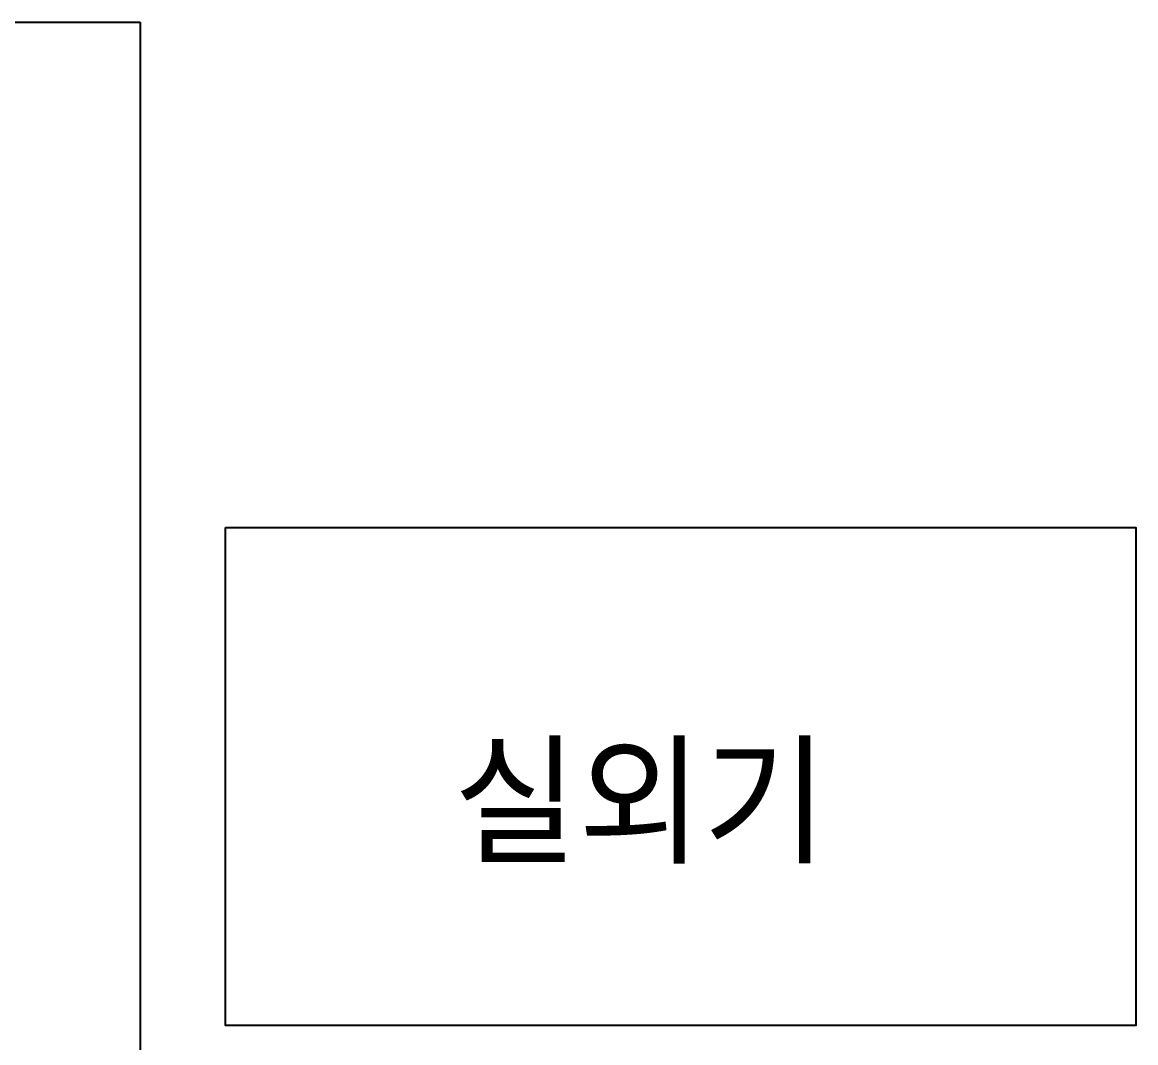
# Model space of a CAD drawing. Header units: inches. Extents: x 4000 to 56200, y 2703 to 36422.
# Drawn here: x 44707 to 45651, y 17720 to 18586 of the extents above; entities that cross this region are included whole.
import ezdxf

# ---------------------------------------------------------------- set-up
doc = ezdxf.new("R2010")
doc.units = ezdxf.units.IN
doc.header["$LTSCALE"] = 30
doc.header["$MEASUREMENT"] = 0
for name, color, linetype in [('0-ELC TEXT', 7, 'Continuous'), ('06-C-천장', 4, 'Continuous'), ('07-DIM', 5, 'Continuous'), ('도면층2', 2, 'Continuous')]:
    doc.layers.add(name, color=color, linetype=linetype)
doc.styles.get("Standard").update_dxf_attribs({"font": 'txt.shx', "bigfont": 'whgtxt.shx'})

# ---------------------------------------------------------------- blocks, each defined once
blk = doc.blocks.new('도남e편한108-1003')
at = {"layer": '도면층2'}
for p, q in [((22367.65, 37571.95), (22567.65, 37571.95)), ((22567.65, 37571.95), (22567.65, 31831.95))]:
    blk.add_line(p, q, dxfattribs=at)
blk = doc.blocks.new('cjswjdeh')
at = {"layer": '06-C-천장'}
blk.add_blockref('도남e편한108-1003', (22239, -18986.44), dxfattribs=at)

msp = doc.modelspace()

# ---------------------------------------------------------------- linework, layer by layer
at = {"layer": '0-ELC TEXT'}
msp.add_lwpolyline([(44878.9, 18156.98), (45651.08, 18156.98), (45651.08, 17734.53), (44878.9, 17734.53)], close=True, dxfattribs=at)

# ---------------------------------------------------------------- block references
at = {"layer": '07-DIM'}
msp.add_blockref('cjswjdeh', (0, 0), dxfattribs=at)

# ---------------------------------------------------------------- texts
at = {"layer": '0-ELC TEXT'}
msp.add_text('실외기', height=100, dxfattribs=at).set_placement((45072.3, 17871.83))

doc.saveas('drawing.dxf')
